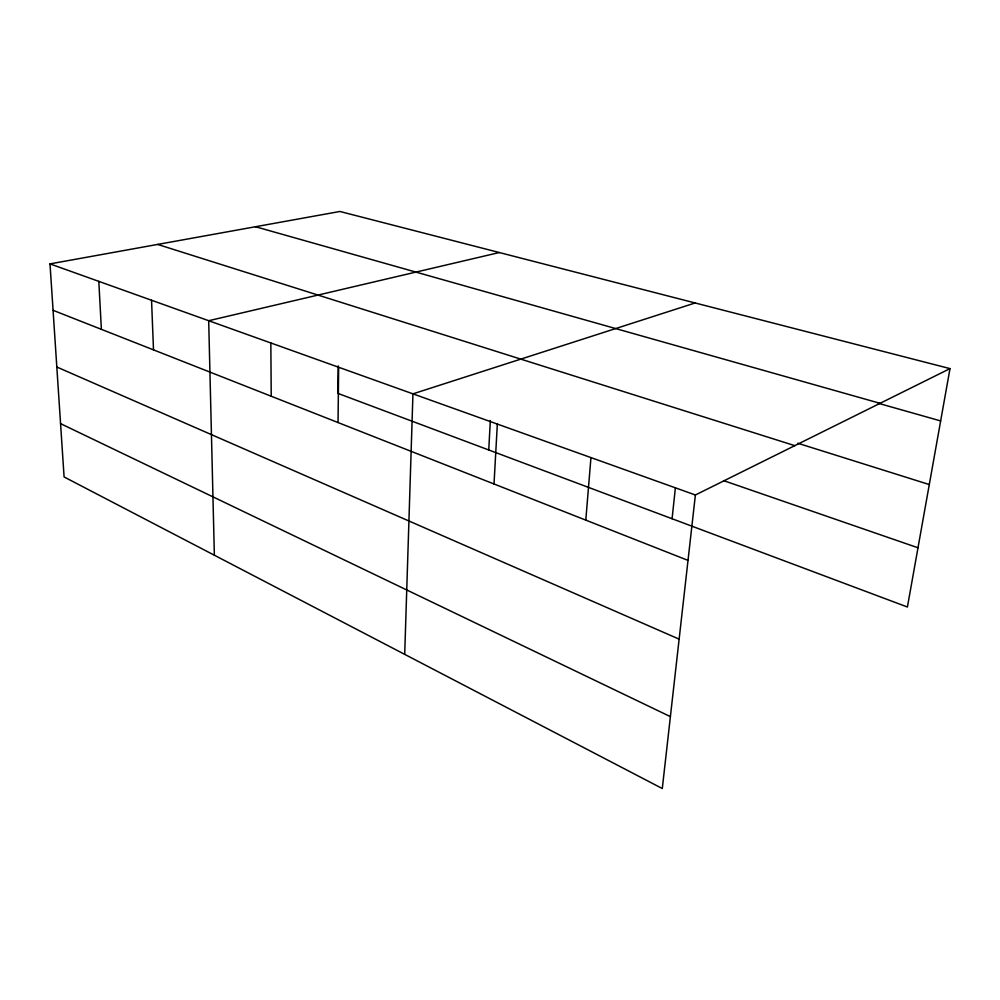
<?xml version="1.0" encoding="UTF-8"?>
<svg xmlns="http://www.w3.org/2000/svg" width="1000" height="1000" viewBox="0 0 1000 1000"><rect width="100%" height="100%" fill="white"/><g stroke="black" fill="none" stroke-linecap="round" stroke-linejoin="round"><path stroke-width="1.5" d="M338.2 365.887L337.9 393.387L907.412 607.013L950 368.612L339.9 211.475L50 263.888L64.088 476.95L662.288 788.525L695.387 494.988L950 368.612M338.038 422.537L338.65 367.25M404.7 654.362L412.95 393.85L695.15 302.975M488.75 449.975L490.325 420.538M494.012 483.975L497.337 424.075M585.8 520.125L590.95 457.587M672.087 518.737L675.375 487.925M499.3 252.537L208.688 320.712L214.363 555.225M255.487 226.737L880.062 403.325M878.325 403.288L940.65 420.925M797.788 443.237L929.287 484.55M157.625 244.425L794.8 445.65M723.6 480.625L917.987 547.775M50 263.888L695.387 494.988M53.062 310.312L688.012 560.388M56.812 367.013L679.137 639.15M60.562 423.638L670.4 716.637M98.812 281.363L101.375 329.338M151.55 300.25L153.5 349.862M270.837 342.962L271.225 396.238"/></g></svg>
